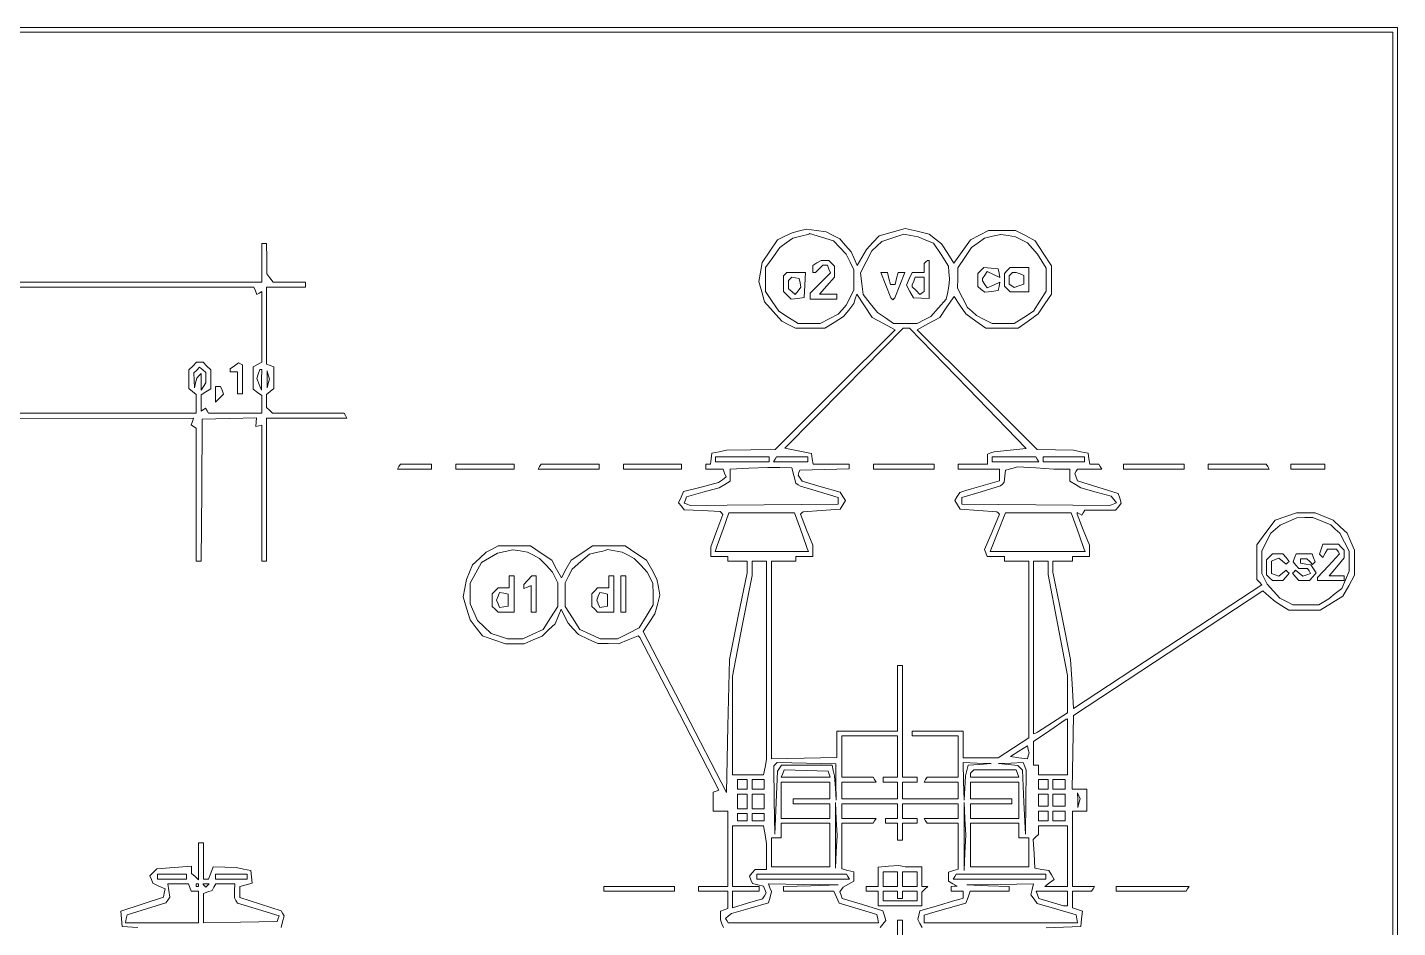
# Paper-space layout 'AN-02-DGE-008' of a CAD drawing. Header units: metres, sheet in millimetres. Extents: x 12 to 193, y 4 to 291.
# Drawn here: x 124.3 to 193.4, y 225.1 to 270.5 of the extents above; entities that cross this region are included whole.
import ezdxf

# ---------------------------------------------------------------- set-up
doc = ezdxf.new("R2010")
doc.units = ezdxf.units.M
doc.layers.add('DGE_CONTORNOS', color=7, linetype='Continuous', lineweight=0)
doc.layers.add('DGE_DATOS', color=7, linetype='Continuous', lineweight=0)

# ---------------------------------------------------------------- blocks, each defined once
blk = doc.blocks.new('LP_REF_DGE_MT_008')
at = {"layer": 'DGE_CONTORNOS'}
for points in [[(29.374, 147.736), (29.374, 24.923), (111.396, 24.923), (193.417, 24.923), (193.417, 147.736), (193.417, 270.55), (111.396, 270.55), (29.374, 270.55)], [(193.172, 202.497), (193.172, 134.689), (186.985, 134.689), (180.798, 134.689), (180.798, 131.749), (180.798, 128.809), (111.824, 128.809), (42.85, 128.809), (42.85, 199.557), (42.85, 270.305), (118.011, 270.305), (193.172, 270.305)], [(164.334, 259.956), (164.943, 259.775), (165.261, 259.435), (165.579, 259.095), (165.777, 258.703), (165.975, 258.311), (165.975, 257.809), (165.975, 257.307), (165.776, 256.915), (165.577, 256.523), (165.378, 256.295), (165.178, 256.068), (164.724, 255.836), (164.269, 255.604), (163.711, 255.604), (163.152, 255.604), (162.666, 255.911), (162.179, 256.218), (161.848, 256.718), (161.517, 257.219), (161.517, 257.82), (161.517, 258.421), (161.877, 258.93), (162.238, 259.44), (162.559, 259.678), (162.881, 259.916), (163.294, 260.014), (163.708, 260.112), (163.716, 260.124), (163.725, 260.137)], [(169.605, 259.815), (169.989, 259.656), (170.371, 259.079), (170.753, 258.502), (170.772, 258.186), (170.791, 257.87), (170.773, 257.625), (170.754, 257.38), (170.69, 257.107), (170.626, 256.834), (170.243, 256.396), (169.859, 255.959), (169.515, 255.782), (169.172, 255.604), (168.571, 255.604), (167.971, 255.604), (167.566, 255.88), (167.161, 256.155), (166.799, 256.606), (166.437, 257.056), (166.375, 257.604), (166.313, 258.153), (166.593, 258.714), (166.874, 259.276), (167.129, 259.51), (167.383, 259.745), (167.935, 259.93), (168.486, 260.115), (168.854, 260.044), (169.221, 259.974)], [(174.428, 259.825), (174.734, 259.67), (174.987, 259.383), (175.24, 259.095), (175.461, 258.741), (175.681, 258.387), (175.681, 257.812), (175.681, 257.237), (175.36, 256.727), (175.039, 256.218), (174.552, 255.911), (174.065, 255.604), (173.505, 255.604), (172.946, 255.604), (172.553, 255.803), (172.161, 256.001), (171.934, 256.201), (171.707, 256.4), (171.456, 256.89), (171.205, 257.38), (171.213, 257.896), (171.22, 258.413), (171.568, 258.927), (171.916, 259.441), (172.238, 259.678), (172.559, 259.916), (172.973, 260.009), (173.387, 260.102), (173.754, 260.041), (174.122, 259.979)], [(164.106, 258.657), (163.892, 258.532), (163.892, 258.354), (163.892, 258.177), (163.962, 258.177), (164.032, 258.177), (164.216, 258.36), (164.399, 258.544), (164.517, 258.544), (164.635, 258.544), (164.709, 258.351), (164.783, 258.158), (164.276, 257.642), (163.769, 257.126), (163.769, 256.978), (163.769, 256.829), (164.443, 256.829), (165.117, 256.829), (165.117, 256.952), (165.117, 257.074), (164.675, 257.074), (164.234, 257.074), (164.614, 257.507), (164.994, 257.94), (164.994, 258.218), (164.994, 258.495), (164.847, 258.642), (164.7, 258.789), (164.511, 258.785), (164.321, 258.782)], [(169.609, 258.708), (169.527, 258.626), (169.527, 258.401), (169.527, 258.177), (169.218, 258.177), (168.91, 258.177), (168.765, 257.859), (168.62, 257.541), (168.803, 257.216), (168.985, 256.89), (169.379, 256.878), (169.772, 256.866), (169.772, 257.828), (169.772, 258.789), (169.732, 258.789), (169.691, 258.789)], [(162.503, 258.095), (162.422, 258.013), (162.422, 257.614), (162.422, 257.214), (162.617, 257.019), (162.812, 256.824), (163.138, 256.867), (163.463, 256.91), (163.5, 257.543), (163.537, 258.177), (163.061, 258.177), (162.585, 258.177)], [(167.579, 257.533), (167.833, 256.89), (167.884, 256.839), (167.935, 256.788), (167.986, 256.839), (168.037, 256.89), (168.29, 257.533), (168.544, 258.177), (168.375, 258.177), (168.206, 258.177), (168.129, 257.87), (168.053, 257.564), (167.935, 257.564), (167.817, 257.564), (167.74, 257.87), (167.663, 258.177), (167.494, 258.177), (167.326, 258.177)], [(172.375, 258.28), (172.223, 258.128), (172.223, 257.8), (172.223, 257.472), (172.399, 257.325), (172.575, 257.179), (172.919, 257.218), (173.262, 257.258), (173.303, 257.474), (173.344, 257.69), (173.019, 257.542), (172.695, 257.394), (172.583, 257.571), (172.471, 257.748), (172.471, 257.809), (172.471, 257.87), (172.583, 258.047), (172.695, 258.224), (173.019, 258.076), (173.344, 257.928), (173.303, 258.144), (173.262, 258.36), (172.895, 258.397), (172.528, 258.433)], [(173.717, 258.275), (173.57, 258.128), (173.57, 257.809), (173.57, 257.491), (173.717, 257.344), (173.864, 257.197), (174.33, 257.197), (174.795, 257.197), (174.795, 257.809), (174.795, 258.422), (174.33, 258.422), (173.864, 258.422)], [(174.357, 258.102), (174.55, 258.028), (174.55, 257.804), (174.55, 257.581), (174.306, 257.503), (174.063, 257.426), (173.939, 257.502), (173.815, 257.579), (173.815, 257.796), (173.815, 258.013), (173.897, 258.095), (173.979, 258.177), (174.071, 258.177), (174.163, 258.177)], [(163.257, 257.649), (163.3, 257.43), (163.151, 257.25), (163.002, 257.071), (162.834, 257.21), (162.667, 257.349), (162.667, 257.559), (162.667, 257.768), (162.753, 257.854), (162.839, 257.94), (163.027, 257.904), (163.215, 257.868)], [(169.527, 257.571), (169.527, 257.211), (169.415, 257.141), (169.302, 257.072), (169.108, 257.265), (168.915, 257.459), (168.915, 257.502), (168.915, 257.544), (168.989, 257.738), (169.064, 257.932), (169.295, 257.932), (169.527, 257.932)], [(171.719, 252.327), (174.666, 249.295), (173.863, 249.212), (173.059, 249.129), (172.886, 249.063), (172.713, 248.996), (172.713, 248.747), (172.713, 248.499), (171.978, 248.499), (171.243, 248.499), (171.243, 248.376), (171.243, 248.254), (172.284, 248.254), (173.325, 248.254), (173.325, 247.956), (173.325, 247.658), (172.621, 247.46), (171.916, 247.261), (171.619, 247.168), (171.321, 247.075), (171.191, 246.868), (171.06, 246.661), (171.195, 246.447), (171.329, 246.232), (172.262, 246.165), (173.194, 246.098), (173.257, 246.035), (173.321, 245.971), (172.946, 245.081), (172.572, 244.19), (172.639, 244.017), (172.705, 243.843), (173.138, 243.843), (173.57, 243.843), (173.57, 243.721), (173.57, 243.598), (174.183, 243.598), (174.795, 243.598), (174.795, 239.141), (174.795, 234.684), (174.021, 234.18), (173.247, 233.675), (172.367, 233.675), (171.488, 233.675), (171.488, 234.349), (171.488, 235.023), (170.201, 235.023), (168.915, 235.023), (168.915, 234.9), (168.915, 234.778), (170.079, 234.778), (171.243, 234.778), (171.243, 233.736), (171.243, 232.695), (170.453, 232.695), (169.664, 232.695), (169.589, 232.573), (169.513, 232.45), (170.378, 232.45), (171.243, 232.45), (171.243, 232.021), (171.243, 231.593), (169.834, 231.593), (168.425, 231.593), (168.425, 232.021), (168.425, 232.45), (168.792, 232.45), (169.16, 232.45), (169.16, 232.573), (169.16, 232.695), (168.792, 232.695), (168.425, 232.695), (168.425, 235.513), (168.425, 238.33), (168.302, 238.33), (168.18, 238.33), (168.18, 236.677), (168.18, 235.023), (166.648, 235.023), (165.117, 235.023), (165.117, 234.356), (165.117, 233.688), (163.463, 233.651), (161.809, 233.614), (161.809, 238.606), (161.809, 243.598), (162.422, 243.598), (163.034, 243.598), (163.034, 243.721), (163.034, 243.843), (163.463, 243.843), (163.892, 243.843), (163.892, 244.126), (163.892, 244.409), (163.586, 245.189), (163.281, 245.968), (163.346, 246.033), (163.411, 246.098), (164.343, 246.165), (165.275, 246.232), (165.41, 246.447), (165.545, 246.661), (165.41, 246.874), (165.275, 247.088), (164.317, 247.362), (163.358, 247.637), (163.259, 247.792), (163.161, 247.947), (163.199, 248.07), (163.238, 248.192), (164.484, 248.227), (165.73, 248.262), (165.73, 248.38), (165.73, 248.499), (164.819, 248.499), (163.909, 248.499), (163.87, 248.772), (163.831, 249.045), (163.157, 249.176), (162.483, 249.306), (165.475, 252.332), (168.467, 255.359), (168.619, 255.359), (168.771, 255.359)], [(133.262, 252.863), (133.26, 252.603), (133.141, 252.419), (133.023, 252.235), (133.021, 252.658), (133.019, 253.08), (132.908, 252.964), (132.798, 252.848), (132.739, 252.603), (132.68, 252.358), (132.666, 252.731), (132.651, 253.105), (132.796, 253.249), (132.94, 253.393), (133.102, 253.258), (133.264, 253.124)], [(134.702, 253.466), (134.489, 253.311), (134.489, 253.232), (134.489, 253.154), (134.673, 253.154), (134.857, 253.154), (134.857, 252.603), (134.857, 252.051), (134.979, 252.051), (135.102, 252.051), (135.102, 252.779), (135.102, 253.507), (135.008, 253.565), (134.915, 253.622)], [(136.074, 252.756), (136.066, 252.235), (135.949, 252.528), (135.831, 252.822), (135.904, 253.049), (135.976, 253.276), (136.029, 253.276), (136.082, 253.276)], [(136.411, 252.572), (136.355, 252.358), (136.355, 252.786), (136.355, 253.215), (136.411, 253.001), (136.467, 252.786)], [(133.754, 252.025), (133.754, 251.631), (133.955, 251.832), (134.155, 252.032), (134.081, 252.226), (134.007, 252.419), (133.88, 252.419), (133.754, 252.419)], [(143.004, 248.376), (142.928, 248.254), (143.793, 248.254), (144.658, 248.254), (144.658, 248.376), (144.658, 248.499), (143.868, 248.499), (143.079, 248.499)], [(145.883, 248.376), (145.883, 248.254), (147.353, 248.254), (148.823, 248.254), (148.823, 248.376), (148.823, 248.499), (147.353, 248.499), (145.883, 248.499)], [(150.109, 248.376), (150.034, 248.254), (151.572, 248.254), (153.111, 248.254), (153.111, 248.376), (153.111, 248.499), (151.648, 248.499), (150.185, 248.499)], [(154.336, 248.376), (154.336, 248.254), (155.806, 248.254), (157.276, 248.254), (157.276, 248.376), (157.276, 248.499), (155.806, 248.499), (154.336, 248.499)], [(162.937, 247.923), (163.038, 247.531), (163.158, 247.456), (163.278, 247.382), (164.228, 247.1), (165.178, 246.817), (165.178, 246.647), (165.178, 246.477), (161.443, 246.445), (157.708, 246.412), (157.555, 246.471), (157.403, 246.529), (157.464, 246.689), (157.526, 246.849), (158.35, 247.077), (159.175, 247.306), (159.451, 247.476), (159.726, 247.647), (159.726, 247.945), (159.726, 248.243), (160.676, 248.288), (161.625, 248.332), (162.231, 248.323), (162.836, 248.315)], [(161.687, 248.744), (161.687, 248.621), (160.339, 248.621), (158.991, 248.621), (158.991, 248.744), (158.991, 248.866), (160.339, 248.866), (161.687, 248.866)], [(163.647, 248.744), (163.647, 248.621), (162.782, 248.621), (161.917, 248.621), (161.993, 248.744), (162.069, 248.866), (162.858, 248.866), (163.647, 248.866)], [(166.955, 248.376), (166.955, 248.254), (168.486, 248.254), (170.017, 248.254), (170.017, 248.376), (170.017, 248.499), (168.486, 248.499), (166.955, 248.499)], [(176.468, 248.254), (176.878, 248.254), (176.878, 247.95), (176.878, 247.647), (177.154, 247.471), (177.429, 247.296), (178.193, 247.085), (178.957, 246.875), (179.095, 246.708), (179.233, 246.541), (179.065, 246.477), (178.897, 246.412), (175.162, 246.445), (171.426, 246.477), (171.426, 246.647), (171.426, 246.817), (172.401, 247.107), (173.375, 247.397), (173.469, 247.491), (173.563, 247.585), (173.597, 247.889), (173.632, 248.192), (173.938, 248.277), (174.244, 248.363), (175.151, 248.308), (176.057, 248.254)], [(175.224, 248.744), (175.3, 248.621), (174.129, 248.621), (172.958, 248.621), (172.958, 248.744), (172.958, 248.866), (174.053, 248.866), (175.148, 248.866)], [(177.613, 248.744), (177.613, 248.621), (176.572, 248.621), (175.53, 248.621), (175.53, 248.744), (175.53, 248.866), (176.572, 248.866), (177.613, 248.866)], [(179.573, 248.376), (179.573, 248.254), (181.105, 248.254), (182.636, 248.254), (182.636, 248.376), (182.636, 248.499), (181.105, 248.499), (179.573, 248.499)], [(183.861, 248.376), (183.861, 248.254), (185.4, 248.254), (186.938, 248.254), (186.863, 248.376), (186.787, 248.499), (185.324, 248.499), (183.861, 248.499)], [(188.027, 248.376), (188.027, 248.254), (188.884, 248.254), (189.742, 248.254), (189.742, 248.376), (189.742, 248.499), (188.884, 248.499), (188.027, 248.499)], [(163.269, 245.222), (163.562, 244.395), (163.618, 244.241), (163.673, 244.088), (161.319, 244.088), (158.965, 244.088), (159.021, 244.241), (159.076, 244.395), (159.37, 245.222), (159.663, 246.048), (161.319, 246.048), (162.975, 246.048)], [(177.235, 245.222), (177.528, 244.395), (177.584, 244.241), (177.639, 244.088), (175.249, 244.088), (172.858, 244.088), (173.245, 245.068), (173.632, 246.047), (175.287, 246.048), (176.942, 246.048)], [(189.588, 245.615), (190.039, 245.427), (190.271, 245.217), (190.503, 245.007), (190.735, 244.553), (190.967, 244.098), (190.967, 243.599), (190.967, 243.1), (190.784, 242.664), (190.602, 242.227), (190.274, 241.963), (189.946, 241.699), (189.691, 241.551), (189.436, 241.402), (188.786, 241.398), (188.137, 241.393), (187.806, 241.566), (187.475, 241.739), (187.153, 242.087), (186.831, 242.434), (186.694, 242.702), (186.556, 242.97), (186.556, 243.534), (186.556, 244.098), (186.788, 244.553), (187.02, 245.007), (187.252, 245.216), (187.483, 245.425), (187.908, 245.609), (188.333, 245.794), (188.735, 245.799), (189.137, 245.803)], [(149.803, 243.898), (150.109, 243.743), (150.431, 243.395), (150.753, 243.047), (150.891, 242.779), (151.028, 242.512), (151.028, 241.915), (151.028, 241.319), (150.659, 240.737), (150.29, 240.155), (149.771, 239.919), (149.252, 239.683), (148.872, 239.681), (148.492, 239.678), (148.076, 239.817), (147.659, 239.956), (147.312, 240.277), (146.965, 240.597), (146.783, 241.026), (146.601, 241.454), (146.599, 241.973), (146.597, 242.492), (146.883, 243.008), (147.169, 243.525), (147.578, 243.763), (147.987, 244.001), (148.375, 244.089), (148.762, 244.176), (149.129, 244.115), (149.497, 244.053)], [(154.581, 243.898), (154.887, 243.743), (155.209, 243.395), (155.531, 243.047), (155.68, 242.758), (155.829, 242.47), (155.837, 241.934), (155.845, 241.399), (155.487, 240.814), (155.129, 240.229), (154.584, 239.954), (154.039, 239.678), (153.606, 239.681), (153.172, 239.683), (152.653, 239.919), (152.134, 240.155), (151.765, 240.737), (151.396, 241.319), (151.396, 241.913), (151.396, 242.508), (151.573, 242.851), (151.751, 243.194), (152.188, 243.578), (152.625, 243.962), (152.96, 244.036), (153.295, 244.11), (153.417, 244.146), (153.54, 244.182), (153.907, 244.117), (154.275, 244.053)], [(189.555, 244.202), (189.474, 243.947), (189.556, 243.866), (189.638, 243.784), (189.757, 243.997), (189.876, 244.211), (190.108, 244.211), (190.34, 244.211), (190.415, 244.09), (190.489, 243.969), (189.932, 243.373), (189.374, 242.777), (189.374, 242.697), (189.374, 242.618), (190.048, 242.618), (190.722, 242.618), (190.722, 242.741), (190.722, 242.863), (190.345, 242.863), (189.969, 242.863), (190.345, 243.32), (190.722, 243.777), (190.722, 243.969), (190.722, 244.162), (190.575, 244.309), (190.428, 244.456), (190.032, 244.456), (189.636, 244.456)], [(161.564, 238.591), (161.564, 233.583), (161.488, 233.2), (161.411, 232.818), (160.63, 232.818), (159.849, 232.818), (159.849, 235.305), (159.849, 237.793), (160.339, 240.337), (160.829, 242.881), (160.829, 243.24), (160.829, 243.598), (161.197, 243.598), (161.564, 243.598)], [(175.776, 243.261), (175.777, 242.925), (176.266, 240.373), (176.756, 237.821), (176.754, 236.881), (176.753, 235.942), (176, 235.452), (175.246, 234.962), (175.143, 234.921), (175.04, 234.88), (175.04, 239.239), (175.04, 243.598), (175.408, 243.598), (175.775, 243.598)], [(186.949, 243.819), (186.802, 243.672), (186.802, 243.292), (186.802, 242.912), (186.949, 242.765), (187.096, 242.618), (187.362, 242.618), (187.629, 242.618), (187.784, 242.805), (187.939, 242.992), (187.863, 243.067), (187.788, 243.143), (187.602, 242.99), (187.417, 242.836), (187.232, 242.907), (187.047, 242.978), (187.047, 243.292), (187.047, 243.606), (187.232, 243.677), (187.417, 243.748), (187.602, 243.595), (187.788, 243.441), (187.863, 243.517), (187.939, 243.592), (187.784, 243.779), (187.629, 243.966), (187.362, 243.966), (187.096, 243.966)], [(188.221, 243.767), (188.145, 243.567), (188.285, 243.399), (188.424, 243.231), (188.647, 243.231), (188.87, 243.231), (188.946, 243.107), (189.022, 242.984), (188.829, 242.91), (188.636, 242.836), (188.451, 242.99), (188.266, 243.143), (188.19, 243.067), (188.114, 242.992), (188.269, 242.805), (188.424, 242.618), (188.7, 242.618), (188.977, 242.618), (189.138, 242.812), (189.299, 243.006), (189.171, 243.21), (189.043, 243.415), (188.78, 243.454), (188.517, 243.493), (188.517, 243.607), (188.517, 243.721), (188.676, 243.721), (188.835, 243.721), (188.98, 243.576), (189.125, 243.431), (189.191, 243.497), (189.258, 243.563), (189.18, 243.765), (189.103, 243.966), (188.7, 243.966), (188.298, 243.966)], [(148.578, 242.557), (148.578, 242.251), (148.296, 242.251), (148.014, 242.251), (147.867, 242.104), (147.72, 241.957), (147.72, 241.638), (147.72, 241.32), (147.867, 241.173), (148.014, 241.026), (148.419, 241.026), (148.823, 241.026), (148.823, 241.944), (148.823, 242.863), (148.7, 242.863), (148.578, 242.863)], [(149.516, 242.639), (149.313, 242.415), (149.313, 242.32), (149.313, 242.225), (149.497, 242.295), (149.681, 242.366), (149.681, 241.696), (149.681, 241.026), (149.803, 241.026), (149.926, 241.026), (149.926, 241.944), (149.926, 242.863), (149.822, 242.863), (149.719, 242.863)], [(153.601, 242.557), (153.601, 242.251), (153.319, 242.251), (153.037, 242.251), (152.89, 242.104), (152.743, 241.957), (152.743, 241.638), (152.743, 241.32), (152.89, 241.173), (153.037, 241.026), (153.442, 241.026), (153.846, 241.026), (153.846, 241.944), (153.846, 242.863), (153.723, 242.863), (153.601, 242.863)], [(154.213, 241.944), (154.213, 241.026), (154.336, 241.026), (154.458, 241.026), (154.458, 241.944), (154.458, 242.863), (154.336, 242.863), (154.213, 242.863)], [(148.517, 241.638), (148.517, 241.335), (148.302, 241.294), (148.087, 241.253), (148.013, 241.445), (147.939, 241.638), (148.013, 241.831), (148.087, 242.024), (148.302, 241.982), (148.517, 241.941)], [(153.54, 241.638), (153.54, 241.335), (153.341, 241.297), (153.142, 241.259), (153.069, 241.448), (152.996, 241.638), (153.069, 241.828), (153.142, 242.018), (153.341, 241.979), (153.54, 241.941)], [(176.756, 234.226), (176.756, 232.818), (176.02, 232.818), (175.285, 232.818), (175.285, 233.063), (175.285, 233.308), (175.163, 233.308), (175.04, 233.308), (175.04, 233.902), (175.04, 234.497), (175.867, 235.058), (176.694, 235.62), (176.725, 235.627), (176.756, 235.635)], [(168.18, 233.736), (168.18, 232.695), (167.812, 232.695), (167.445, 232.695), (167.445, 232.573), (167.445, 232.45), (167.812, 232.45), (168.18, 232.45), (168.18, 232.021), (168.18, 231.593), (166.771, 231.593), (165.362, 231.593), (165.362, 232.021), (165.362, 232.45), (166.227, 232.45), (167.092, 232.45), (167.016, 232.573), (166.94, 232.695), (166.151, 232.695), (165.362, 232.695), (165.362, 233.736), (165.362, 234.778), (166.771, 234.778), (168.18, 234.778)], [(174.774, 233.767), (174.734, 233.614), (174.306, 233.675), (173.877, 233.736), (174.306, 234.008), (174.734, 234.28), (174.774, 234.1), (174.813, 233.92)], [(165.067, 232.45), (165.079, 231.531), (165.035, 232.144), (164.992, 232.756), (164.929, 233.032), (164.867, 233.308), (163.59, 233.308), (162.314, 233.308), (162.215, 233.155), (162.115, 233.001), (162.047, 231.409), (161.979, 229.816), (161.955, 231.542), (161.932, 233.267), (162.017, 233.352), (162.102, 233.437), (163.579, 233.403), (165.056, 233.369)], [(172.315, 233.34), (171.734, 233.294), (171.673, 233.025), (171.613, 232.756), (171.572, 232.144), (171.532, 231.531), (171.51, 232.481), (171.488, 233.43), (172.192, 233.408), (172.896, 233.386)], [(174.599, 233.236), (174.673, 233.043), (174.649, 231.429), (174.626, 229.816), (174.557, 231.434), (174.489, 233.051), (174.367, 233.171), (174.244, 233.291), (173.754, 233.34), (173.264, 233.389), (173.894, 233.41), (174.524, 233.43)], [(160.584, 232.328), (160.584, 232.083), (160.339, 232.083), (160.094, 232.083), (160.094, 232.328), (160.094, 232.573), (160.339, 232.573), (160.584, 232.573)], [(161.442, 232.328), (161.442, 232.083), (161.135, 232.083), (160.829, 232.083), (160.829, 232.328), (160.829, 232.573), (161.135, 232.573), (161.442, 232.573)], [(164.749, 232.021), (164.749, 231.593), (163.831, 231.593), (162.912, 231.593), (162.912, 231.47), (162.912, 231.348), (163.831, 231.348), (164.749, 231.348), (164.749, 230.98), (164.749, 230.613), (163.524, 230.613), (162.299, 230.613), (162.299, 231.531), (162.299, 232.45), (163.524, 232.45), (164.749, 232.45)], [(164.719, 232.848), (164.77, 232.695), (163.538, 232.695), (162.307, 232.695), (162.379, 232.883), (162.451, 233.071), (163.56, 233.036), (164.668, 233.001)], [(174.227, 232.879), (174.298, 232.695), (173.076, 232.695), (171.855, 232.695), (171.855, 232.797), (171.855, 232.899), (171.937, 232.981), (172.018, 233.063), (173.088, 233.063), (174.157, 233.063)], [(174.305, 231.531), (174.305, 230.613), (173.08, 230.613), (171.855, 230.613), (171.855, 230.98), (171.855, 231.348), (172.896, 231.348), (173.938, 231.348), (173.938, 231.47), (173.938, 231.593), (172.896, 231.593), (171.855, 231.593), (171.855, 232.021), (171.855, 232.45), (173.08, 232.45), (174.305, 232.45)], [(175.775, 232.328), (175.775, 232.083), (175.53, 232.083), (175.285, 232.083), (175.285, 232.328), (175.285, 232.573), (175.53, 232.573), (175.775, 232.573)], [(176.633, 232.328), (176.633, 232.083), (176.327, 232.083), (176.02, 232.083), (176.02, 232.328), (176.02, 232.573), (176.327, 232.573), (176.633, 232.573)], [(160.584, 231.47), (160.584, 231.103), (160.339, 231.103), (160.094, 231.103), (160.094, 231.47), (160.094, 231.838), (160.339, 231.838), (160.584, 231.838)], [(161.442, 231.47), (161.442, 231.103), (161.135, 231.103), (160.829, 231.103), (160.829, 231.47), (160.829, 231.838), (161.135, 231.838), (161.442, 231.838)], [(175.775, 231.531), (175.775, 231.225), (175.53, 231.225), (175.285, 231.225), (175.285, 231.531), (175.285, 231.838), (175.53, 231.838), (175.775, 231.838)], [(176.633, 231.531), (176.633, 231.225), (176.327, 231.225), (176.02, 231.225), (176.02, 231.531), (176.02, 231.838), (176.327, 231.838), (176.633, 231.838)], [(177.331, 231.381), (177.274, 231.164), (177.269, 231.531), (177.265, 231.899), (177.326, 231.748), (177.387, 231.597)], [(165.085, 228.928), (165.042, 228.101), (165.042, 229.755), (165.042, 231.409), (165.085, 230.582), (165.128, 229.755)], [(171.579, 228.872), (171.536, 227.979), (171.536, 229.694), (171.536, 231.409), (171.578, 230.587), (171.621, 229.766)], [(160.584, 230.674), (160.584, 230.49), (160.339, 230.49), (160.094, 230.49), (160.094, 230.674), (160.094, 230.858), (160.339, 230.858), (160.584, 230.858)], [(161.442, 230.674), (161.442, 230.49), (161.135, 230.49), (160.829, 230.49), (160.829, 230.674), (160.829, 230.858), (161.135, 230.858), (161.442, 230.858)], [(164.749, 229.265), (164.749, 228.162), (163.279, 228.162), (161.809, 228.162), (161.809, 228.897), (161.809, 229.632), (162.054, 229.632), (162.299, 229.632), (162.299, 230), (162.299, 230.368), (163.524, 230.368), (164.749, 230.368)], [(174.305, 230), (174.305, 229.632), (174.55, 229.632), (174.795, 229.632), (174.795, 228.897), (174.795, 228.162), (173.325, 228.162), (171.855, 228.162), (171.855, 229.265), (171.855, 230.368), (173.08, 230.368), (174.305, 230.368)], [(175.775, 230.735), (175.775, 230.49), (175.53, 230.49), (175.285, 230.49), (175.285, 230.735), (175.285, 230.98), (175.53, 230.98), (175.775, 230.98)], [(176.633, 230.735), (176.633, 230.49), (176.327, 230.49), (176.02, 230.49), (176.02, 230.735), (176.02, 230.98), (176.327, 230.98), (176.633, 230.98)], [(161.486, 229.786), (161.561, 229.326), (161.563, 228.683), (161.564, 228.04), (161.273, 228.04), (160.982, 228.04), (160.842, 227.872), (160.702, 227.703), (160.775, 227.515), (160.847, 227.327), (161.131, 227.256), (161.415, 227.184), (161.478, 227.019), (161.541, 226.854), (161.451, 226.707), (161.36, 226.56), (160.604, 226.331), (159.849, 226.102), (159.849, 226.52), (159.849, 226.937), (160.523, 226.937), (161.197, 226.937), (161.197, 227.06), (161.197, 227.182), (160.523, 227.182), (159.849, 227.182), (159.849, 228.714), (159.849, 230.245), (160.629, 230.245), (161.41, 230.245)], [(176.756, 228.714), (176.756, 227.182), (176.181, 227.182), (175.606, 227.182), (175.844, 227.359), (176.082, 227.535), (175.946, 227.757), (175.811, 227.979), (175.456, 228.041), (175.102, 228.103), (175.064, 228.824), (175.027, 229.546), (175.156, 229.675), (175.285, 229.804), (175.285, 230.024), (175.285, 230.245), (176.02, 230.245), (176.756, 230.245)], [(132.284, 227.672), (132.284, 227.55), (131.549, 227.55), (130.814, 227.55), (130.814, 227.672), (130.814, 227.795), (131.549, 227.795), (132.284, 227.795)], [(135.347, 227.672), (135.347, 227.55), (134.55, 227.55), (133.754, 227.55), (133.754, 227.672), (133.754, 227.795), (134.55, 227.795), (135.347, 227.795)], [(165.668, 227.672), (165.744, 227.55), (163.409, 227.55), (161.074, 227.55), (161.074, 227.672), (161.074, 227.795), (163.333, 227.795), (165.593, 227.795)], [(167.72, 228.194), (167.2, 228.148), (167.2, 227.665), (167.2, 227.182), (166.893, 227.182), (166.587, 227.182), (166.587, 227.06), (166.587, 226.937), (166.893, 226.937), (167.2, 226.937), (167.2, 226.57), (167.2, 226.202), (168.302, 226.202), (169.405, 226.202), (169.405, 226.545), (169.405, 226.888), (169.552, 227.035), (169.699, 227.182), (169.552, 227.182), (169.405, 227.182), (169.405, 227.672), (169.405, 228.162), (168.986, 228.162), (168.567, 228.162), (168.404, 228.201), (168.241, 228.24)], [(168.18, 227.55), (168.18, 227.182), (167.812, 227.182), (167.445, 227.182), (167.445, 227.55), (167.445, 227.917), (167.812, 227.917), (168.18, 227.917)], [(169.16, 227.55), (169.16, 227.182), (168.792, 227.182), (168.425, 227.182), (168.425, 227.55), (168.425, 227.917), (168.792, 227.917), (169.16, 227.917)], [(175.653, 227.672), (175.653, 227.55), (173.318, 227.55), (170.983, 227.55), (171.059, 227.672), (171.135, 227.795), (173.394, 227.795), (175.653, 227.795)], [(132.451, 227.121), (132.521, 226.937), (132.709, 226.937), (132.896, 226.937), (132.896, 226.141), (132.896, 225.345), (131.05, 225.345), (129.203, 225.345), (129.243, 225.541), (129.282, 225.737), (130.262, 226.045), (131.243, 226.353), (131.338, 226.492), (131.433, 226.631), (131.39, 226.968), (131.346, 227.305), (131.863, 227.305), (132.38, 227.305)], [(132.896, 227.244), (132.896, 227.182), (132.835, 227.182), (132.774, 227.182), (132.774, 227.244), (132.774, 227.305), (132.835, 227.305), (132.896, 227.305)], [(133.346, 227.223), (133.264, 227.141), (133.182, 227.223), (133.101, 227.305), (133.264, 227.305), (133.427, 227.305)], [(134.708, 226.955), (134.698, 226.605), (134.781, 226.471), (134.863, 226.338), (135.909, 226.019), (136.955, 225.699), (136.907, 225.553), (136.858, 225.406), (135, 225.372), (133.141, 225.338), (133.141, 226.08), (133.141, 226.822), (133.356, 226.901), (133.57, 226.98), (133.668, 227.142), (133.766, 227.305), (134.242, 227.305), (134.718, 227.305)], [(153.356, 227.06), (153.356, 226.937), (155.132, 226.937), (156.909, 226.937), (156.909, 227.06), (156.909, 227.182), (155.132, 227.182), (153.356, 227.182)], [(163.8, 227.213), (162.422, 227.174), (162.422, 227.056), (162.422, 226.937), (163.688, 226.937), (164.955, 226.937), (165.092, 226.636), (165.229, 226.335), (166.184, 226.045), (167.138, 225.755), (167.178, 225.55), (167.218, 225.345), (163.418, 225.345), (159.618, 225.345), (159.551, 225.453), (159.484, 225.562), (159.636, 225.687), (159.788, 225.812), (160.728, 226.085), (161.668, 226.357), (161.739, 226.638), (161.809, 226.918), (161.735, 227.111), (161.66, 227.305), (163.419, 227.279), (165.178, 227.252)], [(168.18, 226.754), (168.18, 226.57), (168.302, 226.57), (168.425, 226.57), (168.425, 226.754), (168.425, 226.937), (168.792, 226.937), (169.16, 226.937), (169.16, 226.692), (169.16, 226.447), (168.302, 226.447), (167.445, 226.447), (167.445, 226.692), (167.445, 226.937), (167.812, 226.937), (168.18, 226.937)], [(174.976, 227.029), (174.907, 226.754), (175.069, 226.532), (175.231, 226.311), (176.208, 226.029), (177.184, 225.747), (177.224, 225.546), (177.264, 225.345), (173.395, 225.345), (169.527, 225.345), (169.527, 225.532), (169.527, 225.72), (169.681, 225.771), (169.834, 225.821), (170.728, 226.08), (171.621, 226.339), (171.735, 226.638), (171.849, 226.937), (172.832, 226.937), (173.815, 226.937), (173.815, 227.055), (173.815, 227.173), (172.743, 227.214), (171.671, 227.254), (173.358, 227.28), (175.045, 227.305)], [(176.756, 226.57), (176.756, 226.202), (176.655, 226.202), (176.555, 226.202), (175.933, 226.387), (175.311, 226.572), (175.241, 226.755), (175.171, 226.937), (175.963, 226.937), (176.756, 226.937)], [(179.206, 227.06), (179.206, 226.937), (180.975, 226.937), (182.744, 226.937), (182.82, 227.06), (182.896, 227.182), (181.051, 227.182), (179.206, 227.182)]]:
    blk.add_lwpolyline(points, close=True, dxfattribs=at)
for points in [[(175.674, 225.089), (176.552, 225.125), (177.429, 225.161), (177.467, 225.549), (177.505, 225.936), (177.253, 226.016), (177.001, 226.096), (177.001, 226.517), (177.001, 226.937), (177.483, 226.937), (177.966, 226.937), (178.042, 227.06), (178.118, 227.182), (177.559, 227.182), (177.001, 227.182), (177.001, 229.081), (177.001, 230.98), (177.368, 230.98), (177.736, 230.98), (177.736, 231.531), (177.736, 232.083), (177.365, 232.083), (176.994, 232.083), (177.028, 233.948), (177.062, 235.813), (181.84, 238.957), (186.618, 242.1), (186.924, 241.83), (187.23, 241.56), (187.577, 241.345), (187.924, 241.13), (188.716, 241.125), (189.509, 241.121), (190.085, 241.476), (190.661, 241.832), (190.954, 242.363), (191.247, 242.893), (191.242, 243.522), (191.237, 244.15), (191.051, 244.578), (190.864, 245.007), (190.518, 245.338), (190.171, 245.668), (189.715, 245.858), (189.26, 246.048), (188.787, 246.048), (188.315, 246.048), (187.773, 245.862), (187.23, 245.675), (186.771, 245.05), (186.311, 244.425), (186.311, 243.546), (186.311, 242.667), (186.441, 242.537), (186.571, 242.407), (181.817, 239.286), (177.062, 236.165), (176.982, 237.401), (176.903, 238.637), (176.462, 240.842), (176.021, 243.047), (176.021, 243.323), (176.02, 243.598), (176.511, 243.598), (177.001, 243.598), (177.001, 243.721), (177.001, 243.843), (177.429, 243.843), (177.858, 243.843), (177.858, 244.126), (177.858, 244.409), (177.552, 245.191), (177.246, 245.972), (177.246, 246.018), (177.246, 246.063), (177.36, 245.992), (177.474, 245.922), (177.551, 246.046), (177.628, 246.171), (178.402, 246.171), (179.176, 246.171), (179.323, 246.349), (179.471, 246.527), (179.392, 246.776), (179.313, 247.025), (178.288, 247.345), (177.263, 247.665), (177.193, 247.848), (177.122, 248.031), (177.191, 248.142), (177.26, 248.254), (177.873, 248.254), (178.485, 248.254), (178.409, 248.376), (178.334, 248.499), (178.104, 248.499), (177.875, 248.499), (177.836, 248.773), (177.797, 249.048), (177.429, 249.126), (177.062, 249.205), (176.144, 249.219), (175.226, 249.234), (172.197, 252.26), (169.168, 255.287), (169.742, 255.599), (170.316, 255.91), (170.671, 256.439), (171.025, 256.968), (171.325, 256.526), (171.625, 256.084), (172.126, 255.722), (172.627, 255.359), (173.448, 255.359), (174.269, 255.359), (174.775, 255.726), (175.281, 256.092), (175.61, 256.589), (175.939, 257.087), (175.939, 257.803), (175.939, 258.52), (175.534, 259.151), (175.13, 259.781), (174.626, 260.04), (174.122, 260.298), (173.448, 260.298), (172.774, 260.299), (172.312, 260.061), (171.85, 259.823), (171.432, 259.234), (171.014, 258.646), (170.707, 259.131), (170.401, 259.616), (170.085, 259.865), (169.77, 260.113), (169.165, 260.258), (168.561, 260.403), (167.907, 260.213), (167.254, 260.023), (166.933, 259.682), (166.612, 259.34), (166.371, 258.938), (166.131, 258.535), (165.986, 258.876), (165.841, 259.218), (165.556, 259.544), (165.27, 259.869), (164.918, 260.05), (164.566, 260.23), (164.076, 260.296), (163.586, 260.362), (163.218, 260.271), (162.851, 260.18), (162.483, 260.004), (162.115, 259.828), (161.729, 259.251), (161.342, 258.673), (161.261, 258.194), (161.18, 257.714), (161.317, 257.203), (161.455, 256.693), (161.898, 256.202), (162.342, 255.711), (162.682, 255.535), (163.022, 255.359), (163.766, 255.359), (164.509, 255.359), (164.982, 255.657), (165.454, 255.955), (165.709, 256.28), (165.964, 256.604), (166.039, 256.84), (166.114, 257.076), (166.504, 256.493), (166.893, 255.911), (167.471, 255.599), (168.049, 255.287), (165.02, 252.26), (161.991, 249.234), (160.767, 249.219), (159.543, 249.205), (159.175, 249.126), (158.808, 249.048), (158.768, 248.773), (158.729, 248.499), (158.615, 248.499), (158.501, 248.499), (158.501, 248.376), (158.501, 248.254), (158.934, 248.254), (159.367, 248.254), (159.444, 248.052), (159.521, 247.851), (159.331, 247.712), (159.141, 247.573), (158.259, 247.344), (157.377, 247.115), (157.247, 246.831), (157.118, 246.546), (157.262, 246.372), (157.407, 246.197), (158.313, 246.152), (159.22, 246.106), (159.291, 246.035), (159.362, 245.964), (159.054, 245.146), (158.746, 244.328), (158.746, 244.086), (158.746, 243.843), (159.175, 243.843), (159.604, 243.843), (159.604, 243.721), (159.604, 243.598), (160.094, 243.598), (160.584, 243.598), (160.584, 243.307), (160.584, 243.017), (160.136, 240.827), (159.687, 238.637), (159.615, 235.276), (159.543, 231.916), (157.437, 235.986), (155.33, 240.056), (155.629, 240.496), (155.928, 240.937), (156.056, 241.412), (156.184, 241.887), (156.108, 242.292), (156.032, 242.697), (155.764, 243.175), (155.496, 243.653), (154.962, 244.011), (154.429, 244.369), (153.601, 244.369), (152.773, 244.369), (152.239, 244.011), (151.706, 243.653), (151.455, 243.206), (151.204, 242.759), (150.963, 243.205), (150.722, 243.652), (150.186, 244.011), (149.651, 244.369), (148.834, 244.369), (148.017, 244.369), (147.715, 244.214), (147.414, 244.058), (147.067, 243.736), (146.72, 243.415), (146.566, 243.047), (146.411, 242.679), (146.33, 242.243), (146.248, 241.807), (146.422, 241.227), (146.597, 240.647), (146.91, 240.237), (147.223, 239.826), (147.8, 239.629), (148.377, 239.433), (148.849, 239.433), (149.321, 239.433), (149.776, 239.623), (150.232, 239.814), (150.56, 240.128), (150.888, 240.442), (151.04, 240.808), (151.191, 241.174), (151.37, 240.824), (151.548, 240.474), (151.809, 240.183), (152.07, 239.891), (152.56, 239.665), (153.05, 239.438), (153.568, 239.436), (154.086, 239.433), (154.584, 239.632), (155.081, 239.831), (155.126, 239.785), (155.171, 239.739), (157.164, 235.888), (159.158, 232.036), (159.014, 231.988), (158.869, 231.94), (158.869, 231.46), (158.869, 230.98), (159.236, 230.98), (159.604, 230.98), (159.604, 229.081), (159.604, 227.182), (158.869, 227.182), (158.134, 227.182), (158.134, 227.06), (158.134, 226.937), (158.869, 226.937), (159.604, 226.937), (159.604, 226.505), (159.604, 226.072), (159.42, 226.002), (159.236, 225.931), (159.236, 225.709), (159.236, 225.487), (159.311, 225.293), (159.385, 225.1)], [(137.057, 225.1), (137.132, 225.399), (137.207, 225.698), (137.131, 225.821), (137.055, 225.944), (136.017, 226.282), (134.979, 226.62), (134.979, 226.899), (134.979, 227.178), (135.292, 227.256), (135.605, 227.335), (135.568, 227.656), (135.53, 227.977), (135.163, 228.055), (134.795, 228.133), (134.21, 228.148), (133.625, 228.162), (133.509, 227.856), (133.393, 227.55), (133.267, 227.55), (133.141, 227.55), (133.141, 228.469), (133.141, 229.387), (133.019, 229.387), (132.896, 229.387), (132.896, 228.454), (132.896, 227.52), (132.713, 227.672), (132.529, 227.825), (132.529, 228.01), (132.529, 228.195), (131.661, 228.133), (130.792, 228.071), (130.615, 227.893), (130.437, 227.716), (130.51, 227.527), (130.582, 227.338), (130.89, 227.198), (131.199, 227.057), (131.159, 226.844), (131.12, 226.631), (130.041, 226.281), (128.963, 225.93), (129, 225.545), (129.037, 225.161), (129.834, 225.1)], [(115.343, 250.796), (132.644, 250.827), (132.578, 250.655), (132.512, 250.483), (132.643, 250.403), (132.774, 250.322), (132.774, 246.96), (132.774, 243.598), (132.895, 243.598), (133.015, 243.598), (133.048, 247.182), (133.08, 250.765), (134.446, 250.799), (135.811, 250.834), (135.793, 250.616), (135.775, 250.397), (135.929, 250.428), (136.082, 250.459), (136.082, 247.028), (136.082, 243.598), (136.204, 243.598), (136.327, 243.598), (136.327, 247.212), (136.327, 250.826), (138.355, 250.826), (140.384, 250.826), (140.308, 250.949), (140.233, 251.071), (138.427, 251.071), (136.621, 251.071), (136.474, 251.218), (136.327, 251.365), (136.327, 251.693), (136.327, 252.021), (136.511, 252.174), (136.694, 252.326), (136.694, 252.866), (136.694, 253.407), (136.511, 253.477), (136.327, 253.548), (136.327, 255.495), (136.327, 257.442), (137.307, 257.442), (138.287, 257.442), (138.287, 257.564), (138.287, 257.687), (137.474, 257.687), (136.66, 257.687), (136.497, 257.901), (136.335, 258.115), (136.331, 258.881), (136.327, 259.647), (136.204, 259.647), (136.082, 259.647), (136.082, 258.667), (136.082, 257.687), (98.086, 257.687)], [(97.723, 257.442), (135.688, 257.442), (135.761, 257.25), (135.835, 257.059), (135.958, 257.135), (136.082, 257.211), (136.082, 255.434), (136.082, 253.656), (135.867, 253.536), (135.653, 253.416), (135.653, 252.846), (135.653, 252.277), (135.867, 252.12), (136.082, 251.963), (136.082, 251.517), (136.082, 251.071), (134.741, 251.071), (133.401, 251.071), (133.324, 251.196), (133.247, 251.32), (133.133, 251.25), (133.019, 251.179), (133.019, 251.586), (133.019, 251.992), (133.264, 252.145), (133.509, 252.298), (133.509, 252.779), (133.509, 253.259), (133.316, 253.451), (133.124, 253.644), (132.958, 253.644), (132.791, 253.644), (132.599, 253.451), (132.406, 253.259), (132.406, 252.793), (132.406, 252.326), (132.59, 252.174), (132.774, 252.021), (132.774, 251.546), (132.774, 251.071), (115.552, 251.071)], [(168.425, 224.365), (168.425, 225.467), (168.302, 225.467), (168.18, 225.467), (168.18, 224.36)], [(167.292, 225.1), (167.44, 225.278), (167.587, 225.455), (167.51, 225.701), (167.432, 225.946), (166.41, 226.258), (165.388, 226.57), (165.325, 226.734), (165.262, 226.898), (165.343, 227.022), (165.423, 227.146), (165.699, 227.291), (165.975, 227.436), (165.975, 227.674), (165.975, 227.913), (165.668, 227.99), (165.362, 228.066), (165.362, 229.217), (165.362, 230.368), (166.151, 230.368), (166.94, 230.368), (167.016, 230.49), (167.092, 230.613), (166.227, 230.613), (165.362, 230.613), (165.362, 230.98), (165.362, 231.348), (166.771, 231.348), (168.18, 231.348), (168.18, 230.98), (168.18, 230.613), (167.873, 230.613), (167.567, 230.613), (167.567, 230.49), (167.567, 230.368), (167.873, 230.368), (168.18, 230.368), (168.18, 229.939), (168.18, 229.51), (168.302, 229.51), (168.425, 229.51), (168.425, 229.939), (168.425, 230.368), (168.792, 230.368), (169.16, 230.368), (169.16, 230.49), (169.16, 230.613), (168.792, 230.613), (168.425, 230.613), (168.425, 230.98), (168.425, 231.348), (169.834, 231.348), (171.243, 231.348), (171.243, 230.98), (171.243, 230.613), (170.378, 230.613), (169.513, 230.613), (169.589, 230.49), (169.664, 230.368), (170.453, 230.368), (171.243, 230.368), (171.243, 229.212), (171.243, 228.056), (170.998, 227.979), (170.753, 227.901), (170.753, 227.67), (170.753, 227.44), (170.967, 227.315), (171.181, 227.19), (171.028, 227.186), (170.875, 227.182), (170.875, 227.06), (170.875, 226.937), (171.181, 226.937), (171.488, 226.937), (171.488, 226.762), (171.488, 226.586), (171.273, 226.524), (171.059, 226.462), (170.183, 226.201), (169.307, 225.941), (169.249, 225.721), (169.192, 225.502), (169.304, 225.301), (169.417, 225.1)]]:
    blk.add_lwpolyline(points, dxfattribs=at)

psp = doc.layouts.new('AN-02-DGE-008')

# ---------------------------------------------------------------- block references
at = {"layer": 'DGE_DATOS'}
psp.add_blockref('LP_REF_DGE_MT_008', (0, 0), dxfattribs=at)

doc.saveas('drawing.dxf')
